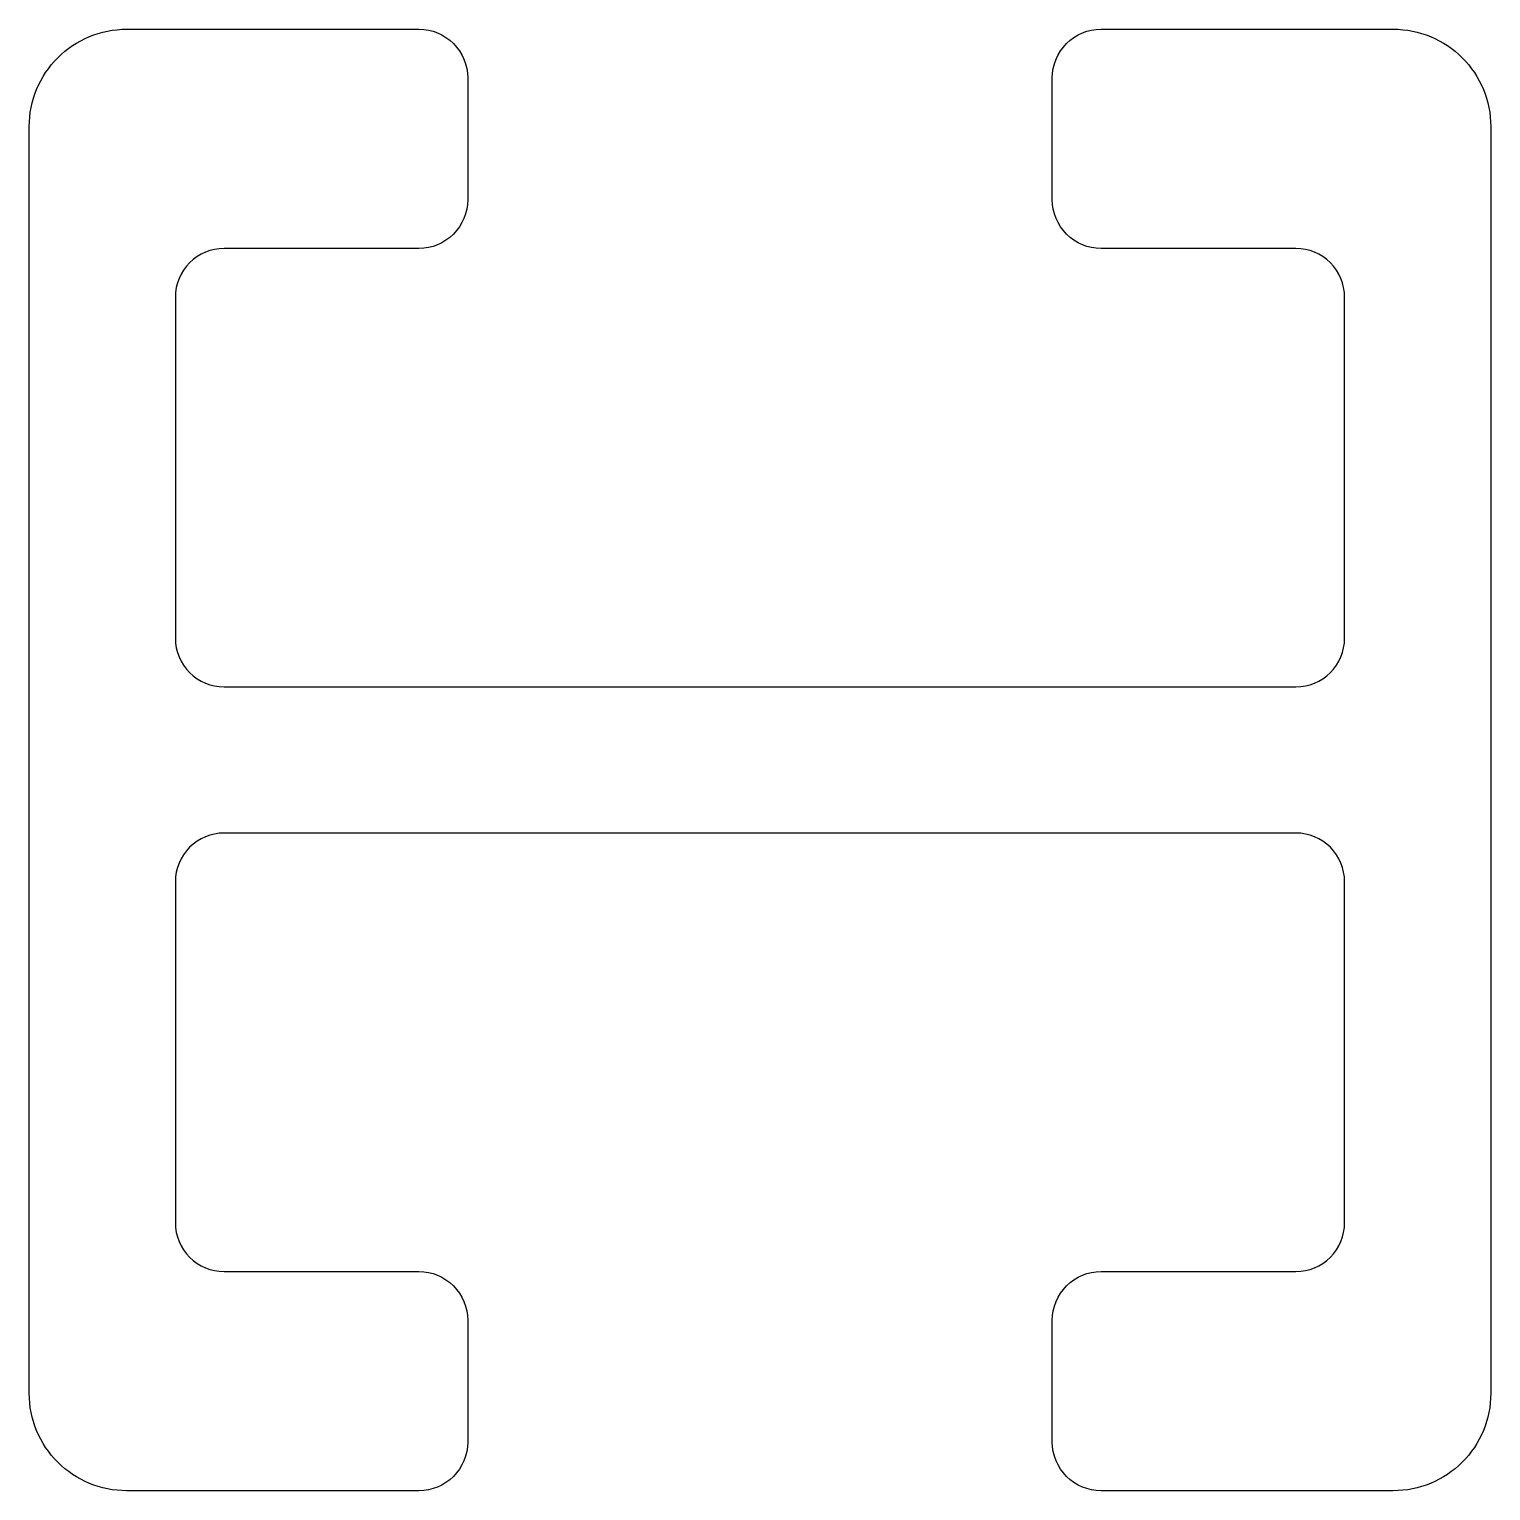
# Model space of a CAD drawing. Extents: x 379.4 to 409.4, y 205.9 to 235.9.
import ezdxf

# ---------------------------------------------------------------- set-up
doc = ezdxf.new("R2010")
doc.units = 0
doc.layers.get('0').update_dxf_attribs({"linetype": 'CONTINUOUS'})

msp = doc.modelspace()

# ---------------------------------------------------------------- linework, layer by layer
at = {"color": 0}
msp.add_lwpolyline([(381.42, 235.865), (387.42, 235.865, -0.414214), (388.42, 234.865), (388.42, 232.365, -0.414214), (387.42, 231.365), (383.42, 231.365, 0.414214), (382.42, 230.365), (382.42, 223.365, 0.414214), (383.42, 222.365), (394.42, 222.365), (405.42, 222.365, 0.414214), (406.42, 223.365), (406.42, 230.365, 0.414214), (405.42, 231.365), (401.42, 231.365, -0.414214), (400.42, 232.365), (400.42, 234.865, -0.414214), (401.42, 235.865), (407.42, 235.865, -0.414214), (409.42, 233.865), (409.42, 207.865, -0.414214), (407.42, 205.865), (401.42, 205.865, -0.414214), (400.42, 206.865), (400.42, 209.365, -0.414214), (401.42, 210.365), (405.42, 210.365, 0.414214), (406.42, 211.365), (406.42, 218.365, 0.414214), (405.42, 219.365), (394.42, 219.365), (383.42, 219.365, 0.414214), (382.42, 218.365), (382.42, 211.365, 0.414214), (383.42, 210.365), (387.42, 210.365, -0.414214), (388.42, 209.365), (388.42, 206.865, -0.414214), (387.42, 205.865), (381.42, 205.865, -0.414214), (379.42, 207.865), (379.42, 233.865, -0.414214)], format="xyb", close=True, dxfattribs=at)

doc.saveas('drawing.dxf')
